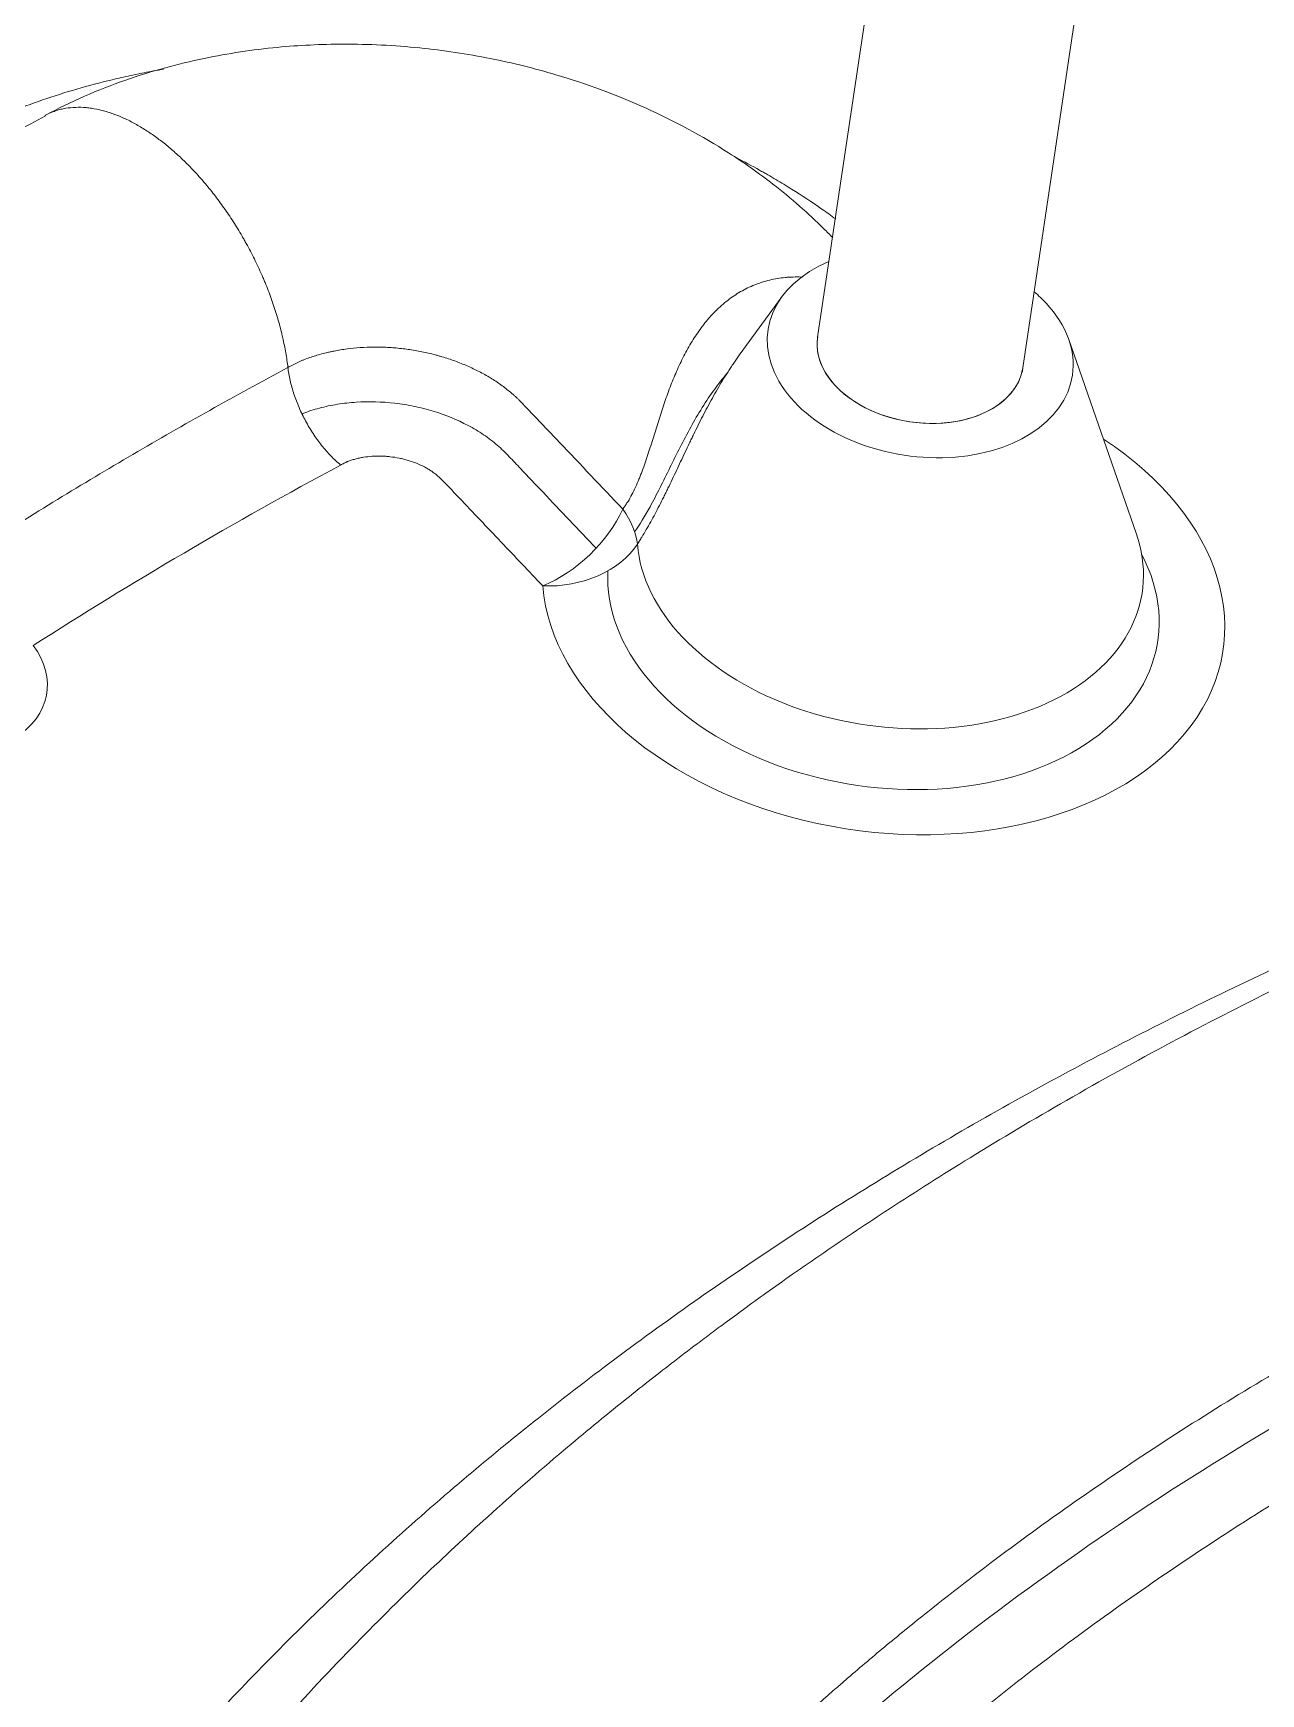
# Model space of a CAD drawing. Header units: millimetres. Extents: x -461 to 2810, y 2853 to 3908.
# Drawn here: x 2339.8 to 2378.9, y 3493.9 to 3546.8 of the extents above; entities that cross this region are included whole.
import ezdxf

# ---------------------------------------------------------------- set-up
doc = ezdxf.new("R2010")
doc.units = ezdxf.units.MM
doc.layers.add('粗实线层', color=7, linetype='Continuous', lineweight=35)

msp = doc.modelspace()

# ---------------------------------------------------------------- linework, layer by layer
at = {"layer": '粗实线层', "lineweight": 20}
for p, q in [((2368.181, 3560.145), (2364.762, 3537.12)), ((2371.294, 3536.15), (2374.713, 3559.175)), ((2363.622, 3538.404), (2362.268, 3536.545)), ((2374.903, 3530.882), (2372.758, 3537.047))]:
    msp.add_line(p, q, dxfattribs=at)
for centre, major_axis, ratio, start_param, end_param in [((2447.768, 3429.166), (197.851, -29.375), 0.675337, 0, 2.052889), ((2447.768, 3429.166), (197.851, -29.375), 0.675337, 2.273291, 4.298931), ((2368.028, 3536.635), (4.845, -0.719), 0.675337, 2.310598, 6.283185), ((2368.028, 3536.635), (4.845, -0.719), 0.675337, 0.702495, 0.831104), ((2368.028, 3536.635), (4.845, -0.719), 0.675337, 0, 0.702495), ((2368.028, 3536.635), (3.266, -0.485), 0.675337, 3.141647, 6.283142), ((2368.028, 3536.635), (3.266, -0.485), 0.675337, 3.133597, 6.282651), ((2366.859, 3528.76), (10.809, -1.605), 0.675337, 3.298179, 7.253367), ((2356.338, 3531.395), (-2.176, -2.066), 0.558325, 0.951056, 2.209562), ((2356.338, 3531.395), (2.528, -1.616), 0.577448, 0.428263, 0.954123), ((2356.338, 3531.395), (-2.99, -0.246), 0.728486, 1.402111, 2.623841), ((2367.073, 3530.2), (-8.021, 1.191), 0.675337, 0.156586, 3.481336), ((2366.859, 3528.76), (8.732, -1.296), 0.675337, 3.203751, 6.740812), ((2336.452, 3526.355), (-3.778, 0.555), 0.672162, 2.483552, 3.733297)]:
    msp.add_ellipse(centre, major_axis=major_axis, ratio=ratio, start_param=start_param, end_param=end_param, dxfattribs=at)
for points, knots in [([(2649.369, 3424.239), (2649.192, 3425.997), (2648.578, 3430.765), (2646.956, 3438.553), (2644.25, 3447.558), (2641.149, 3455.382), (2637.982, 3462.051), (2634.984, 3467.63), (2632.225, 3472.214), (2629.939, 3475.723), (2628.338, 3478.07), (2626.74, 3480.323), (2625.007, 3482.672), (2622.549, 3485.865), (2619.4, 3489.714), (2615.563, 3494.071), (2611.597, 3498.276), (2607.44, 3502.398), (2601.803, 3507.637), (2594.451, 3513.874), (2585.111, 3520.921), (2575.192, 3527.585), (2564.74, 3533.839), (2553.797, 3539.657), (2542.408, 3545.013), (2530.623, 3549.888), (2518.49, 3554.258), (2506.061, 3558.106), (2493.388, 3561.416), (2480.524, 3564.176), (2467.523, 3566.37), (2454.44, 3567.994), (2441.329, 3569.038), (2428.246, 3569.498), (2415.245, 3569.373), (2402.381, 3568.663), (2389.708, 3567.369), (2377.279, 3565.499), (2365.147, 3563.06), (2353.362, 3560.061), (2341.975, 3556.516), (2331.032, 3552.439), (2320.788, 3547.936), (2311.248, 3543.062), (2304.186, 3538.91), (2299.07, 3535.597), (2295.693, 3533.283), (2292.544, 3530.999), (2289.647, 3528.785), (2286.848, 3526.538), (2283.972, 3524.105), (2281.055, 3521.49), (2278.247, 3518.82), (2275.576, 3516.123), (2273.035, 3513.4), (2269.277, 3509.122), (2264.595, 3503.139), (2259.447, 3495.285), (2255.86, 3488.5), (2253.851, 3484.149), (2253.215, 3482.533), (2253.133, 3482.321)], [0, 0, 0, 0, 0.013531, 0.036711, 0.059891, 0.08307, 0.097608, 0.112349, 0.127369, 0.134426, 0.140828, 0.146542, 0.15294, 0.160266, 0.17316, 0.185423, 0.197659, 0.209895, 0.22213, 0.2453, 0.268468, 0.291634, 0.3148, 0.337964, 0.361128, 0.38429, 0.407452, 0.430614, 0.453774, 0.476935, 0.500095, 0.523256, 0.546416, 0.569577, 0.592738, 0.6159, 0.639063, 0.662226, 0.685391, 0.708557, 0.731723, 0.754892, 0.778061, 0.799861, 0.821661, 0.830341, 0.839437, 0.848507, 0.856117, 0.863821, 0.87272, 0.881763, 0.89076, 0.899625, 0.908377, 0.91712, 0.940299, 0.963479, 0.986659, 0.998252, 1, 1, 1, 1]), ([(2561.772, 3308.449), (2564.478, 3309.505), (2569.8, 3311.715), (2577.49, 3315.316), (2584.867, 3319.195), (2591.915, 3323.343), (2598.616, 3327.748), (2604.954, 3332.402), (2610.914, 3337.292), (2616.481, 3342.407), (2621.642, 3347.734), (2626.385, 3353.261), (2630.698, 3358.974), (2634.571, 3364.86), (2637.995, 3370.904), (2640.961, 3377.092), (2643.462, 3383.408), (2645.491, 3389.839), (2647.046, 3396.367), (2648.12, 3402.978), (2648.712, 3409.656), (2648.821, 3416.384), (2648.446, 3423.146), (2647.588, 3429.926), (2646.249, 3436.707), (2644.433, 3443.474), (2642.143, 3450.21), (2639.385, 3456.899), (2636.166, 3463.524), (2632.494, 3470.07), (2628.378, 3476.52), (2623.827, 3482.86), (2618.852, 3489.075), (2613.465, 3495.148), (2607.68, 3501.065), (2601.51, 3506.813), (2594.971, 3512.378), (2588.077, 3517.745), (2580.846, 3522.902), (2573.294, 3527.837), (2565.441, 3532.537), (2557.304, 3536.992), (2548.905, 3541.191), (2540.262, 3545.123), (2531.397, 3548.78), (2522.331, 3552.151), (2513.086, 3555.23), (2503.683, 3558.008), (2494.147, 3560.479), (2484.5, 3562.638), (2474.764, 3564.478), (2464.964, 3565.996), (2455.123, 3567.188), (2445.265, 3568.05), (2435.414, 3568.582), (2425.592, 3568.78), (2415.825, 3568.646), (2406.135, 3568.18), (2396.546, 3567.382), (2387.081, 3566.254), (2377.762, 3564.8), (2368.613, 3563.022), (2359.655, 3560.925), (2350.909, 3558.514), (2342.398, 3555.795), (2334.141, 3552.774), (2326.158, 3549.459), (2318.468, 3545.858), (2311.091, 3541.979), (2304.043, 3537.832), (2297.342, 3533.426), (2291.004, 3528.772), (2285.045, 3523.882), (2279.477, 3518.767), (2274.316, 3513.44), (2269.573, 3507.913), (2265.26, 3502.2), (2261.387, 3496.314), (2257.963, 3490.27), (2254.997, 3484.082), (2252.497, 3477.766), (2250.467, 3471.335), (2248.913, 3464.807), (2247.838, 3458.196), (2247.246, 3451.518), (2247.137, 3444.79), (2247.512, 3438.028), (2248.37, 3431.248), (2249.709, 3424.467), (2251.526, 3417.7), (2253.815, 3410.964), (2256.573, 3404.275), (2259.792, 3397.65), (2263.464, 3391.104), (2267.58, 3384.654), (2272.132, 3378.314), (2277.106, 3372.099), (2282.493, 3366.026), (2288.278, 3360.109), (2294.448, 3354.361), (2300.987, 3348.796), (2307.881, 3343.429), (2315.113, 3338.272), (2322.664, 3333.337), (2330.517, 3328.637), (2338.654, 3324.182), (2344.987, 3321.016), (2348.585, 3319.32), (2349.335, 3318.971)], [0, 0, 0, 0, 0.0095, 0.019, 0.0285, 0.038, 0.047501, 0.057001, 0.066501, 0.076001, 0.085501, 0.095001, 0.104501, 0.114001, 0.123501, 0.133001, 0.142502, 0.152002, 0.161502, 0.171002, 0.180502, 0.190002, 0.199502, 0.209002, 0.218502, 0.228003, 0.237503, 0.247003, 0.256503, 0.266003, 0.275503, 0.285003, 0.294503, 0.304003, 0.313503, 0.323004, 0.332504, 0.342004, 0.351504, 0.361004, 0.370504, 0.380004, 0.389504, 0.399004, 0.408504, 0.418005, 0.427505, 0.437005, 0.446505, 0.456005, 0.465505, 0.475005, 0.484505, 0.494005, 0.503506, 0.513006, 0.522506, 0.532006, 0.541506, 0.551006, 0.560506, 0.570006, 0.579506, 0.589006, 0.598507, 0.608007, 0.617507, 0.627007, 0.636507, 0.646007, 0.655507, 0.665007, 0.674507, 0.684008, 0.693508, 0.703008, 0.712508, 0.722008, 0.731508, 0.741008, 0.750508, 0.760008, 0.769508, 0.779009, 0.788509, 0.798009, 0.807509, 0.817009, 0.826509, 0.836009, 0.845509, 0.855009, 0.86451, 0.87401, 0.88351, 0.89301, 0.90251, 0.91201, 0.92151, 0.93101, 0.94051, 0.95001, 0.959511, 0.969011, 0.978511, 0.988011, 0.997511, 1, 1, 1, 1]), ([(2365.243, 3540.292), (2365.149, 3540.387), (2364.562, 3540.972), (2363.518, 3541.904), (2361.62, 3543.238), (2359.317, 3544.48), (2356.742, 3545.432), (2354.317, 3546.032), (2352.045, 3546.373), (2349.767, 3546.486), (2347.462, 3546.374), (2345.125, 3546.022), (2342.605, 3545.327), (2340.989, 3544.618), (2340.173, 3544.18)], [0, 0, 0, 0, 0.016407, 0.102101, 0.167469, 0.277979, 0.387965, 0.464737, 0.546172, 0.63366, 0.709276, 0.795199, 0.891854, 1, 1, 1, 1]), ([(2337.196, 3543.408), (2337.512, 3543.578), (2338.158, 3543.901), (2338.831, 3544.192), (2339.519, 3544.467), (2339.869, 3544.596), (2340.584, 3544.84), (2340.949, 3544.953), (2341.691, 3545.165), (2342.069, 3545.262), (2342.647, 3545.397), (2342.841, 3545.44), (2343.233, 3545.521), (2343.43, 3545.559), (2343.734, 3545.615), (2343.839, 3545.634), (2343.945, 3545.652)], [0, 0, 0, 0, 0.159566, 0.319132, 0.319132, 0.478698, 0.478698, 0.638264, 0.638264, 0.79783, 0.79783, 0.877613, 0.877613, 0.957396, 0.957396, 1, 1, 1, 1]), ([(2340.177, 3544.182), (2340.178, 3544.183), (2340.18, 3544.184), (2340.27, 3544.233), (2340.362, 3544.274), (2340.505, 3544.326), (2340.578, 3544.349), (2340.653, 3544.369), (2340.703, 3544.381), (2340.728, 3544.386), (2340.856, 3544.413), (2340.96, 3544.426), (2341.174, 3544.441), (2341.284, 3544.441), (2341.423, 3544.432), (2341.451, 3544.43), (2341.507, 3544.425), (2341.535, 3544.422), (2341.62, 3544.412), (2341.677, 3544.404), (2341.849, 3544.374), (2341.964, 3544.347), (2342.138, 3544.298), (2342.196, 3544.28), (2342.313, 3544.241), (2342.371, 3544.22), (2342.547, 3544.152), (2342.664, 3544.102), (2342.896, 3543.99), (2343.011, 3543.929), (2343.184, 3543.831), (2343.241, 3543.797), (2343.354, 3543.726), (2343.467, 3543.654), (2343.579, 3543.578), (2343.689, 3543.5), (2343.744, 3543.46), (2343.907, 3543.338), (2344.015, 3543.252), (2344.226, 3543.076), (2344.332, 3542.982), (2344.492, 3542.835), (2344.545, 3542.784), (2344.652, 3542.681), (2344.758, 3542.575), (2344.865, 3542.463), (2344.973, 3542.348), (2345.026, 3542.29), (2345.186, 3542.111), (2345.292, 3541.986), (2345.503, 3541.727), (2345.607, 3541.593), (2345.762, 3541.385), (2345.813, 3541.314), (2345.914, 3541.171), (2345.964, 3541.098), (2346.113, 3540.878), (2346.21, 3540.727), (2346.351, 3540.495), (2346.398, 3540.417), (2346.467, 3540.299), (2346.489, 3540.259), (2346.534, 3540.179), (2346.646, 3539.979), (2346.753, 3539.776), (2346.916, 3539.447), (2346.993, 3539.28), (2347.086, 3539.07), (2347.104, 3539.028), (2347.14, 3538.943), (2347.193, 3538.817), (2347.244, 3538.69), (2347.342, 3538.437), (2347.402, 3538.268), (2347.486, 3538.016), (2347.513, 3537.932), (2347.552, 3537.806), (2347.565, 3537.764), (2347.589, 3537.68), (2347.649, 3537.471), (2347.701, 3537.266), (2347.775, 3536.941), (2347.807, 3536.781), (2347.848, 3536.545), (2347.861, 3536.466), (2347.883, 3536.312), (2347.893, 3536.235), (2347.902, 3536.16)], [0, 0, 0, 0, 0.000714, 0.000714, 0.036403, 0.036403, 0.054247, 0.063169, 0.063169, 0.072091, 0.072091, 0.10778, 0.10778, 0.143469, 0.143469, 0.152391, 0.152391, 0.161313, 0.161313, 0.179158, 0.179158, 0.214847, 0.214847, 0.232691, 0.232691, 0.250535, 0.250535, 0.286224, 0.286224, 0.321913, 0.321913, 0.339757, 0.339757, 0.357602, 0.375446, 0.375446, 0.39329, 0.39329, 0.428979, 0.428979, 0.464668, 0.464668, 0.482512, 0.482512, 0.500357, 0.518201, 0.518201, 0.536046, 0.536046, 0.571734, 0.571734, 0.607423, 0.607423, 0.625268, 0.625268, 0.643112, 0.643112, 0.678801, 0.678801, 0.696645, 0.696645, 0.705567, 0.705567, 0.71449, 0.750178, 0.750178, 0.785867, 0.785867, 0.794789, 0.794789, 0.803712, 0.821556, 0.821556, 0.857245, 0.857245, 0.875089, 0.875089, 0.884011, 0.884011, 0.892934, 0.928622, 0.928622, 0.964311, 0.964311, 0.982156, 0.982156, 1, 1, 1, 1]), ([(2340.186, 3544.165), (2338.944, 3543.508), (2336.242, 3542.026), (2332.769, 3539.979), (2330.585, 3538.598), (2329.803, 3538.091)], [0, 0, 0, 0, 0.346219, 0.763063, 1, 1, 1, 1]), ([(2362.169, 3542.838), (2362.421, 3542.708), (2362.669, 3542.575), (2362.959, 3542.413), (2363.002, 3542.388), (2363.089, 3542.339), (2363.218, 3542.265), (2363.517, 3542.091), (2363.768, 3541.939), (2364.263, 3541.629), (2364.584, 3541.417), (2365.045, 3541.096), (2365.192, 3540.991), (2365.337, 3540.885)], [0, 0, 0, 0, 0.221734, 0.221734, 0.260992, 0.260992, 0.300251, 0.378769, 0.535804, 0.535804, 0.849874, 0.849874, 1, 1, 1, 1]), ([(2358.561, 3531.651), (2358.583, 3531.682), (2358.606, 3531.714), (2358.651, 3531.778), (2358.673, 3531.812), (2358.738, 3531.914), (2358.78, 3531.985), (2358.901, 3532.207), (2358.976, 3532.366), (2359.066, 3532.577), (2359.083, 3532.62), (2359.118, 3532.707), (2359.135, 3532.75), (2359.185, 3532.882), (2359.218, 3532.97), (2359.28, 3533.147), (2359.31, 3533.237), (2359.369, 3533.415), (2359.398, 3533.505), (2359.484, 3533.775), (2359.54, 3533.955), (2359.625, 3534.226), (2359.653, 3534.316), (2359.71, 3534.496), (2359.739, 3534.586), (2359.825, 3534.853), (2359.885, 3535.03), (2360.008, 3535.378), (2360.073, 3535.55), (2360.175, 3535.804), (2360.21, 3535.888), (2360.281, 3536.055), (2360.318, 3536.137), (2360.394, 3536.301), (2360.433, 3536.383), (2360.514, 3536.544), (2360.556, 3536.623), (2360.684, 3536.857), (2360.775, 3537.009), (2360.967, 3537.301), (2361.068, 3537.441), (2361.23, 3537.643), (2361.285, 3537.709), (2361.371, 3537.805), (2361.4, 3537.836), (2361.459, 3537.899), (2361.49, 3537.93), (2361.641, 3538.081), (2361.768, 3538.193), (2362.032, 3538.397), (2362.169, 3538.489), (2362.456, 3538.655), (2362.605, 3538.727), (2362.799, 3538.804), (2362.838, 3538.819), (2362.917, 3538.847), (2363.036, 3538.888), (2363.156, 3538.921), (2363.399, 3538.979), (2363.564, 3539.006), (2363.774, 3539.026), (2363.816, 3539.029), (2363.9, 3539.034), (2364.026, 3539.04), (2364.151, 3539.039), (2364.25, 3539.036), (2364.264, 3539.035), (2364.279, 3539.035)], [0, 0, 0, 0, 0.013098, 0.013098, 0.026196, 0.026196, 0.052392, 0.052392, 0.104783, 0.104783, 0.117881, 0.117881, 0.130979, 0.130979, 0.157175, 0.157175, 0.183371, 0.183371, 0.209567, 0.209567, 0.261958, 0.261958, 0.288154, 0.288154, 0.31435, 0.31435, 0.366742, 0.366742, 0.419133, 0.419133, 0.445329, 0.445329, 0.471525, 0.471525, 0.497721, 0.497721, 0.523917, 0.523917, 0.576308, 0.576308, 0.6287, 0.6287, 0.654896, 0.654896, 0.667994, 0.667994, 0.681092, 0.681092, 0.733484, 0.733484, 0.785875, 0.785875, 0.838267, 0.838267, 0.851365, 0.851365, 0.864463, 0.890659, 0.890659, 0.94305, 0.94305, 0.956148, 0.956148, 0.969246, 0.995442, 0.995442, 1, 1, 1, 1]), ([(2347.902, 3536.16), (2347.904, 3536.161), (2347.905, 3536.162), (2347.909, 3536.164), (2347.914, 3536.167), (2347.926, 3536.173), (2347.95, 3536.186), (2347.998, 3536.211), (2348.039, 3536.233), (2348.122, 3536.275), (2348.178, 3536.303), (2348.264, 3536.343), (2348.293, 3536.356), (2348.351, 3536.381), (2348.381, 3536.393), (2348.47, 3536.428), (2348.531, 3536.451), (2348.654, 3536.493), (2348.717, 3536.513), (2348.843, 3536.552), (2348.971, 3536.589), (2349.103, 3536.622), (2349.203, 3536.645), (2349.236, 3536.653), (2349.304, 3536.668), (2349.338, 3536.675), (2349.508, 3536.708), (2349.646, 3536.731), (2349.924, 3536.768), (2350.064, 3536.782), (2350.348, 3536.801), (2350.492, 3536.807), (2350.709, 3536.808), (2350.782, 3536.808), (2350.928, 3536.804), (2351.002, 3536.802), (2351.222, 3536.79), (2351.368, 3536.778), (2351.659, 3536.745), (2351.804, 3536.725), (2352.092, 3536.675), (2352.235, 3536.646), (2352.449, 3536.597), (2352.52, 3536.579), (2352.627, 3536.551), (2352.662, 3536.541), (2352.733, 3536.521), (2352.908, 3536.47), (2353.08, 3536.414), (2353.348, 3536.316), (2353.48, 3536.263), (2353.738, 3536.151), (2353.864, 3536.091), (2354.049, 3535.996), (2354.11, 3535.963), (2354.231, 3535.896), (2354.29, 3535.861), (2354.406, 3535.791), (2354.463, 3535.755), (2354.574, 3535.682), (2354.628, 3535.644), (2354.733, 3535.568), (2354.785, 3535.529), (2354.886, 3535.45), (2354.936, 3535.41), (2355.01, 3535.349), (2355.034, 3535.329), (2355.082, 3535.288), (2355.106, 3535.267), (2355.153, 3535.226), (2355.176, 3535.204), (2355.221, 3535.162), (2355.243, 3535.14), (2355.309, 3535.075), (2355.352, 3535.031), (2355.437, 3534.942), (2355.479, 3534.898), (2355.69, 3534.675), (2355.859, 3534.497), (2356.197, 3534.142), (2356.366, 3533.964), (2357.21, 3533.074), (2357.885, 3532.363), (2358.561, 3531.651)], [0, 0, 0, 0, 0.000488, 0.000488, 0.000977, 0.001953, 0.003906, 0.007813, 0.015625, 0.015625, 0.03125, 0.03125, 0.039063, 0.039063, 0.046875, 0.046875, 0.0625, 0.0625, 0.078125, 0.078125, 0.09375, 0.109375, 0.109375, 0.117188, 0.117188, 0.125, 0.125, 0.15625, 0.15625, 0.1875, 0.1875, 0.21875, 0.21875, 0.234375, 0.234375, 0.25, 0.25, 0.28125, 0.28125, 0.3125, 0.3125, 0.34375, 0.34375, 0.359375, 0.359375, 0.367188, 0.367188, 0.375, 0.40625, 0.40625, 0.4375, 0.4375, 0.46875, 0.46875, 0.484375, 0.484375, 0.5, 0.5, 0.515625, 0.515625, 0.53125, 0.53125, 0.546875, 0.546875, 0.5625, 0.5625, 0.570313, 0.570313, 0.578125, 0.578125, 0.585938, 0.585938, 0.59375, 0.59375, 0.609375, 0.609375, 0.625, 0.625, 0.6875, 0.6875, 0.75, 0.75, 1, 1, 1, 1]), ([(2362.268, 3536.546), (2362.208, 3536.463), (2362.149, 3536.38), (2362.061, 3536.25), (2362.03, 3536.205), (2361.97, 3536.114), (2361.94, 3536.069), (2361.794, 3535.84), (2361.681, 3535.655), (2361.464, 3535.28), (2361.359, 3535.091), (2361.156, 3534.709), (2361.057, 3534.517), (2360.912, 3534.227), (2360.865, 3534.13), (2360.793, 3533.984), (2360.77, 3533.935), (2360.723, 3533.838), (2360.7, 3533.79), (2360.584, 3533.547), (2360.492, 3533.354), (2360.312, 3532.971), (2360.222, 3532.781), (2360.088, 3532.499), (2360.02, 3532.358), (2359.953, 3532.219), (2359.907, 3532.127), (2359.885, 3532.081), (2359.771, 3531.853), (2359.68, 3531.675), (2359.497, 3531.329), (2359.404, 3531.161), (2359.263, 3530.918), (2359.216, 3530.839), (2359.144, 3530.722), (2359.12, 3530.683), (2359.073, 3530.606), (2359.049, 3530.569), (2359.024, 3530.531)], [0, 0, 0, 0, 0.043193, 0.043193, 0.065974, 0.065974, 0.088755, 0.088755, 0.17988, 0.17988, 0.271004, 0.271004, 0.362129, 0.362129, 0.407691, 0.407691, 0.430472, 0.430472, 0.453253, 0.453253, 0.544378, 0.544378, 0.635502, 0.635502, 0.681064, 0.703845, 0.703845, 0.726627, 0.726627, 0.817751, 0.817751, 0.908876, 0.908876, 0.954438, 0.954438, 0.977219, 0.977219, 1, 1, 1, 1]), ([(2338.215, 3530.487), (2338.993, 3530.983), (2339.778, 3531.473), (2341.363, 3532.441), (2342.163, 3532.92), (2344.585, 3534.338), (2346.229, 3535.261), (2347.902, 3536.16)], [0, 0, 0, 0, 0.25, 0.25, 0.5, 0.5, 1, 1, 1, 1]), ([(2347.902, 3536.16), (2347.918, 3536.024), (2347.942, 3535.884), (2348.007, 3535.6), (2348.047, 3535.456), (2348.142, 3535.167), (2348.197, 3535.023), (2348.321, 3534.736), (2348.39, 3534.595), (2348.54, 3534.318), (2348.62, 3534.183), (2348.792, 3533.922), (2348.882, 3533.797), (2349.071, 3533.559), (2349.169, 3533.447), (2349.371, 3533.237), (2349.475, 3533.141), (2349.579, 3533.053)], [0, 0, 0, 0, 0.125, 0.125, 0.25, 0.25, 0.375, 0.375, 0.5, 0.5, 0.625, 0.625, 0.75, 0.75, 0.875, 0.875, 1, 1, 1, 1]), ([(2361.873, 3535.963), (2361.738, 3535.806), (2361.609, 3535.641), (2361.347, 3535.281), (2361.214, 3535.082), (2360.96, 3534.677), (2360.84, 3534.47), (2360.607, 3534.051), (2360.495, 3533.838), (2360.276, 3533.407), (2360.168, 3533.187), (2359.955, 3532.755), (2359.851, 3532.542), (2359.64, 3532.125), (2359.534, 3531.92), (2359.263, 3531.429), (2359.1, 3531.162), (2358.937, 3530.927)], [0, 0, 0, 0, 0.106594, 0.106594, 0.225244, 0.225244, 0.343894, 0.343894, 0.462545, 0.462545, 0.581195, 0.581195, 0.699845, 0.699845, 0.818496, 0.818496, 1, 1, 1, 1]), ([(2348.35, 3534.682), (2348.358, 3534.686), (2348.366, 3534.689), (2348.543, 3534.759), (2348.722, 3534.815), (2349.09, 3534.914), (2349.282, 3534.955), (2349.673, 3535.018), (2349.871, 3535.041), (2350.475, 3535.08), (2350.895, 3535.069), (2351.512, 3534.996), (2351.717, 3534.963), (2352.122, 3534.879), (2352.325, 3534.827), (2352.916, 3534.647), (2353.287, 3534.496), (2353.809, 3534.222), (2353.976, 3534.123), (2354.285, 3533.912), (2354.429, 3533.8), (2354.634, 3533.627), (2354.7, 3533.568), (2354.826, 3533.445), (2354.886, 3533.382), (2355.066, 3533.193), (2355.185, 3533.067), (2355.544, 3532.69), (2355.783, 3532.438), (2356.585, 3531.592), (2357.149, 3530.998), (2357.713, 3530.404)], [0, 0, 0, 0, 0.002515, 0.002515, 0.053107, 0.053107, 0.103698, 0.103698, 0.15429, 0.15429, 0.255473, 0.255473, 0.306065, 0.306065, 0.356656, 0.356656, 0.457839, 0.457839, 0.508431, 0.508431, 0.559023, 0.559023, 0.584318, 0.584318, 0.609614, 0.609614, 0.660206, 0.660206, 0.761389, 0.761389, 1, 1, 1, 1]), ([(2356.013, 3529.207), (2355.57, 3529.673), (2355.127, 3530.14), (2354.462, 3530.84), (2354.24, 3531.074), (2353.797, 3531.54), (2353.576, 3531.774), (2353.243, 3532.124), (2353.133, 3532.24), (2352.994, 3532.386), (2352.967, 3532.416), (2352.911, 3532.474), (2352.884, 3532.503), (2352.842, 3532.547), (2352.828, 3532.561), (2352.8, 3532.59), (2352.785, 3532.605), (2352.764, 3532.626), (2352.757, 3532.633), (2352.742, 3532.647), (2352.734, 3532.654), (2352.711, 3532.674), (2352.695, 3532.688), (2352.647, 3532.728), (2352.614, 3532.754), (2352.547, 3532.806), (2352.513, 3532.831), (2352.46, 3532.868), (2352.442, 3532.88), (2352.404, 3532.904), (2352.385, 3532.915), (2352.346, 3532.938), (2352.327, 3532.949), (2352.287, 3532.971), (2352.267, 3532.982), (2352.165, 3533.034), (2352.081, 3533.073), (2351.908, 3533.143), (2351.819, 3533.174), (2351.682, 3533.215), (2351.635, 3533.228), (2351.541, 3533.252), (2351.494, 3533.263), (2351.353, 3533.292), (2351.258, 3533.307), (2351.114, 3533.323), (2351.066, 3533.328), (2350.994, 3533.333), (2350.97, 3533.334), (2350.921, 3533.336), (2350.897, 3533.337), (2350.777, 3533.34), (2350.682, 3533.338), (2350.495, 3533.326), (2350.402, 3533.315), (2350.289, 3533.297), (2350.267, 3533.293), (2350.222, 3533.284), (2350.199, 3533.28), (2350.132, 3533.265), (2350.089, 3533.255), (2350.003, 3533.232), (2349.961, 3533.219), (2349.899, 3533.2), (2349.879, 3533.193), (2349.849, 3533.182), (2349.838, 3533.179), (2349.819, 3533.171), (2349.809, 3533.168), (2349.789, 3533.16), (2349.78, 3533.155), (2349.761, 3533.147), (2349.733, 3533.133), (2349.706, 3533.119), (2349.651, 3533.091), (2349.615, 3533.072), (2349.579, 3533.053)], [0, 0, 0, 0, 0.25, 0.25, 0.375, 0.375, 0.5, 0.5, 0.5625, 0.5625, 0.578125, 0.578125, 0.59375, 0.59375, 0.601562, 0.601562, 0.609375, 0.609375, 0.613281, 0.613281, 0.617187, 0.617187, 0.625, 0.625, 0.640625, 0.640625, 0.65625, 0.65625, 0.664062, 0.664062, 0.671875, 0.671875, 0.679687, 0.679687, 0.6875, 0.6875, 0.71875, 0.71875, 0.75, 0.75, 0.765625, 0.765625, 0.78125, 0.78125, 0.8125, 0.8125, 0.828125, 0.828125, 0.835937, 0.835937, 0.84375, 0.84375, 0.875, 0.875, 0.90625, 0.90625, 0.914062, 0.914062, 0.921875, 0.921875, 0.9375, 0.9375, 0.953125, 0.953125, 0.960937, 0.960937, 0.964844, 0.964844, 0.96875, 0.96875, 0.972656, 0.972656, 0.976562, 0.984375, 0.984375, 1, 1, 1, 1]), ([(2567.285, 3500.281), (2565.333, 3501.579), (2560.968, 3504.344), (2553.977, 3508.289), (2546.488, 3512.095), (2539.016, 3515.493), (2531.617, 3518.5), (2523.882, 3521.302), (2515.869, 3523.849), (2507.644, 3526.099), (2499.758, 3527.932), (2492.234, 3529.395), (2484.827, 3530.573), (2477.592, 3531.473), (2470.596, 3532.105), (2464.155, 3532.482), (2458.164, 3532.657), (2451.917, 3532.668), (2445.322, 3532.472), (2438.402, 3532.024), (2432.069, 3531.391), (2426.299, 3530.627), (2421.064, 3529.779), (2416.037, 3528.814), (2411.117, 3527.723), (2406.077, 3526.447), (2400.712, 3524.9), (2394.941, 3523.001), (2389.947, 3521.122), (2385.805, 3519.397), (2382.574, 3517.954), (2379.292, 3516.383), (2375.972, 3514.675), (2372.727, 3512.878), (2369.741, 3511.103), (2367.176, 3509.479), (2365.31, 3508.231), (2364.008, 3507.329), (2363.158, 3506.727), (2362.445, 3506.212), (2361.866, 3505.787), (2361.376, 3505.423), (2360.801, 3504.991), (2359.882, 3504.29), (2358.452, 3503.165), (2356.488, 3501.55), (2354.332, 3499.667), (2352.083, 3497.573), (2349.83, 3495.328), (2347.702, 3493.056), (2346.382, 3491.508), (2345.828, 3490.834)], [0, 0, 0, 0, 0.029922, 0.06553, 0.099909, 0.133063, 0.164994, 0.195681, 0.230835, 0.264145, 0.295607, 0.325317, 0.353377, 0.382839, 0.410141, 0.435232, 0.458228, 0.480408, 0.508745, 0.536287, 0.563035, 0.585203, 0.606793, 0.627805, 0.64824, 0.669428, 0.693012, 0.719001, 0.747399, 0.762505, 0.778216, 0.794535, 0.811459, 0.828988, 0.845561, 0.859797, 0.871695, 0.877444, 0.882428, 0.886647, 0.890101, 0.892789, 0.895484, 0.90053, 0.909592, 0.922077, 0.937991, 0.952177, 0.968294, 0.986343, 1, 1, 1, 1]), ([(2342.167, 3489.333), (2343.464, 3490.912), (2344.831, 3492.457), (2347.704, 3495.475), (2349.209, 3496.949), (2351.572, 3499.107), (2352.377, 3499.818), (2353.404, 3500.695), (2353.611, 3500.87), (2354.027, 3501.218), (2354.653, 3501.739), (2355.287, 3502.254), (2357.418, 3503.954), (2359.179, 3505.269), (2362.813, 3507.812), (2364.685, 3509.039), (2368.538, 3511.407), (2370.519, 3512.548), (2374.59, 3514.743), (2376.68, 3515.797), (2380.969, 3517.817), (2383.168, 3518.784), (2385.987, 3519.937), (2386.837, 3520.279), (2387.696, 3520.615), (2388.27, 3520.837), (2388.558, 3520.948), (2390.002, 3521.497), (2391.167, 3521.923), (2394.692, 3523.164), (2397.082, 3523.942), (2400.728, 3525.032), (2401.953, 3525.383), (2403.806, 3525.891), (2404.426, 3526.057), (2405.36, 3526.301), (2405.672, 3526.382), (2406.296, 3526.542), (2406.609, 3526.621), (2407.388, 3526.815), (2407.854, 3526.929), (2408.321, 3527.041)], [0, 0, 0, 0, 0.089401, 0.089401, 0.178803, 0.178803, 0.223504, 0.223504, 0.234679, 0.234679, 0.245854, 0.268204, 0.268204, 0.357606, 0.357606, 0.447007, 0.447007, 0.536409, 0.536409, 0.62581, 0.62581, 0.715212, 0.715212, 0.737562, 0.748737, 0.748737, 0.759912, 0.759912, 0.804613, 0.804613, 0.894015, 0.894015, 0.938715, 0.938715, 0.961066, 0.961066, 0.972241, 0.972241, 0.983416, 0.983416, 1, 1, 1, 1]), ([(2356.689, 3485.325), (2357.36, 3486.126), (2358.743, 3487.707), (2360.207, 3489.247), (2362.464, 3491.526), (2364.049, 3493.004), (2365.925, 3494.621), (2366.135, 3494.8), (2366.556, 3495.156), (2367.191, 3495.687), (2367.835, 3496.211), (2369.136, 3497.249), (2370.904, 3498.608), (2373.654, 3500.568), (2375.552, 3501.824), (2378.447, 3503.671), (2380.441, 3504.852), (2384.557, 3507.113), (2386.678, 3508.194), (2389.957, 3509.738), (2392.176, 3510.743), (2394.459, 3511.696), (2395.906, 3512.276), (2396.342, 3512.449), (2396.78, 3512.62), (2397.072, 3512.734), (2397.219, 3512.79), (2397.953, 3513.072), (2398.542, 3513.294), (2400.318, 3513.948), (2402.706, 3514.788), (2406.348, 3515.96), (2408.814, 3516.681), (2412.544, 3517.718), (2415.069, 3518.35), (2420.197, 3519.496), (2422.8, 3520.01), (2426.762, 3520.693), (2429.423, 3521.118), (2432.123, 3521.484), (2433.823, 3521.694), (2434.163, 3521.735), (2434.845, 3521.815), (2435.867, 3521.933), (2438.26, 3522.185), (2440.322, 3522.367), (2444.461, 3522.683), (2447.239, 3522.832), (2450.736, 3522.94), (2451.436, 3522.958), (2452.489, 3522.979), (2452.84, 3522.985), (2453.543, 3522.995), (2455.301, 3523.015), (2458.471, 3523.007), (2461.297, 3522.938), (2463.067, 3522.876), (2463.421, 3522.862), (2464.129, 3522.833), (2464.483, 3522.818), (2465.545, 3522.769), (2466.252, 3522.732), (2466.959, 3522.692)], [0, 0, 0, 0, 0.03125, 0.0625, 0.0625, 0.125, 0.125, 0.132812, 0.132812, 0.140625, 0.15625, 0.15625, 0.1875, 0.21875, 0.25, 0.25, 0.3125, 0.3125, 0.375, 0.375, 0.40625, 0.4375, 0.4375, 0.445312, 0.449219, 0.449219, 0.453125, 0.453125, 0.46875, 0.46875, 0.5, 0.53125, 0.5625, 0.5625, 0.625, 0.625, 0.6875, 0.6875, 0.71875, 0.75, 0.75, 0.757812, 0.757812, 0.765625, 0.78125, 0.8125, 0.8125, 0.875, 0.875, 0.890625, 0.890625, 0.898437, 0.898437, 0.90625, 0.9375, 0.96875, 0.96875, 0.976562, 0.976562, 0.984375, 0.984375, 1, 1, 1, 1]), ([(2466.325, 3520.976), (2465.199, 3521.038), (2464.073, 3521.09), (2457.74, 3521.328), (2452.553, 3521.314), (2442.29, 3520.861), (2437.215, 3520.423), (2427.245, 3519.125), (2422.35, 3518.267), (2412.818, 3516.139), (2408.182, 3514.87), (2399.229, 3511.933), (2394.914, 3510.268), (2386.678, 3506.565), (2382.757, 3504.528), (2375.366, 3500.106), (2371.895, 3497.723), (2365.462, 3492.646), (2362.501, 3489.95), (2358.891, 3486.141), (2357.999, 3485.149), (2357.141, 3484.142)], [0, 0, 0, 0, 0.025222, 0.025222, 0.142039, 0.142039, 0.258857, 0.258857, 0.375674, 0.375674, 0.492492, 0.492492, 0.609309, 0.609309, 0.726126, 0.726126, 0.842944, 0.842944, 0.959761, 0.959761, 1, 1, 1, 1]), ([(2465.64, 3519.294), (2465.296, 3519.312), (2464.781, 3519.336), (2464.265, 3519.359), (2463.92, 3519.374), (2463.748, 3519.381), (2462.888, 3519.416), (2462.2, 3519.439), (2460.139, 3519.5), (2457.394, 3519.55), (2454.658, 3519.54), (2452.61, 3519.511), (2451.928, 3519.497), (2450.566, 3519.462), (2449.887, 3519.441), (2446.495, 3519.316), (2443.8, 3519.157), (2439.786, 3518.827), (2438.452, 3518.702), (2436.459, 3518.492), (2435.796, 3518.419), (2434.802, 3518.302), (2434.472, 3518.263), (2433.811, 3518.181), (2433.481, 3518.14), (2430.518, 3517.757), (2427.922, 3517.36), (2422.804, 3516.45), (2420.283, 3515.939), (2415.315, 3514.802), (2412.869, 3514.176), (2409.255, 3513.152), (2406.865, 3512.441), (2403.337, 3511.287), (2401.023, 3510.46), (2399.589, 3509.924), (2399.303, 3509.816), (2398.732, 3509.598), (2398.447, 3509.488), (2397.595, 3509.156), (2397.031, 3508.932), (2395.351, 3508.25), (2393.143, 3507.315), (2390.997, 3506.331), (2387.825, 3504.819), (2385.772, 3503.762), (2381.79, 3501.551), (2379.861, 3500.397), (2377.059, 3498.594), (2375.222, 3497.367), (2372.561, 3495.453), (2370.85, 3494.128), (2369.591, 3493.115), (2368.968, 3492.604), (2368.353, 3492.085), (2367.946, 3491.738), (2367.743, 3491.563), (2366.735, 3490.688), (2365.949, 3489.978), (2364.416, 3488.538), (2362.922, 3487.077), (2360.798, 3484.828), (2359.461, 3483.289), (2358.812, 3482.509)], [0, 0, 0, 0, 0.007812, 0.011719, 0.011719, 0.015625, 0.015625, 0.03125, 0.03125, 0.0625, 0.09375, 0.09375, 0.109375, 0.109375, 0.125, 0.125, 0.1875, 0.1875, 0.21875, 0.21875, 0.234375, 0.234375, 0.242187, 0.242187, 0.25, 0.25, 0.3125, 0.3125, 0.375, 0.375, 0.4375, 0.4375, 0.46875, 0.5, 0.53125, 0.53125, 0.539062, 0.539062, 0.546875, 0.546875, 0.5625, 0.5625, 0.59375, 0.625, 0.625, 0.6875, 0.6875, 0.75, 0.75, 0.78125, 0.8125, 0.84375, 0.84375, 0.859375, 0.867188, 0.867188, 0.875, 0.875, 0.90625, 0.90625, 0.9375, 0.96875, 1, 1, 1, 1])]:
    msp.add_open_spline(points, degree=3, knots=knots, dxfattribs=at)
for points in [[(2371.272, 3536.005), (2371.28, 3536.053), (2371.287, 3536.101), (2371.294, 3536.15)], [(2349.58, 3533.053), (2346.195, 3531.234), (2342.934, 3529.32), (2339.796, 3527.31)]]:
    msp.add_open_spline(points, degree=3, dxfattribs=at)

doc.saveas('drawing.dxf')
